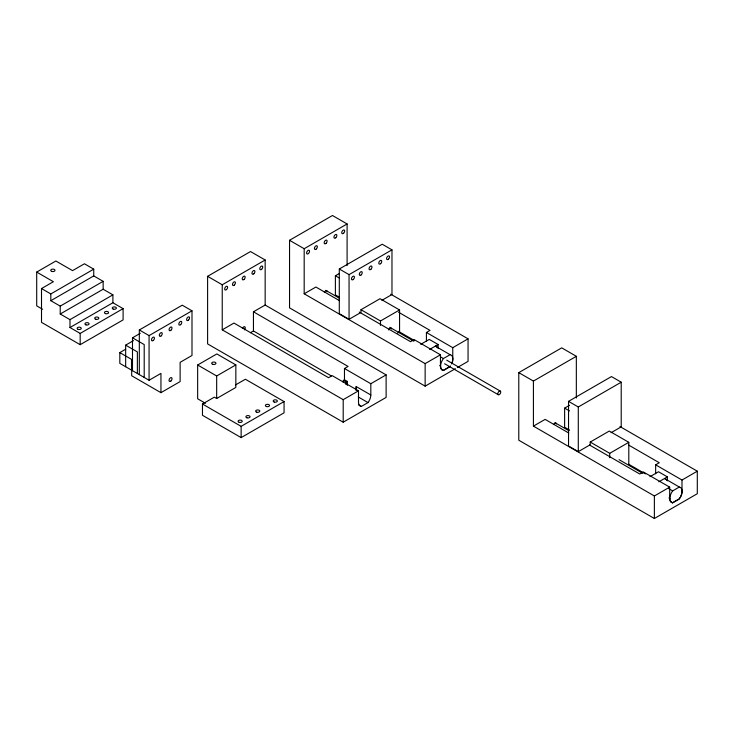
<?xml version="1.0" encoding="UTF-8"?>
<svg xmlns="http://www.w3.org/2000/svg" width="734" height="734" viewBox="0 0 734 734"><rect width="100%" height="100%" fill="white"/><g stroke="black" fill="none" stroke-linecap="round" stroke-linejoin="round"><path stroke-width="1.1" d="M42.59 309.271L36.7 305.867L36.7 272.075L55.876 261.01L72.556 270.635L84.428 263.781L93.741 269.158L93.741 275.92L50.82 300.701L50.82 293.939L93.741 269.158M112.898 302.747L112.898 294.857L69.978 319.639L69.978 327.529L112.898 302.747L123.101 308.638L123.101 319.905L80.18 344.686L41.508 322.354L41.508 288.563L53.38 281.709L36.7 272.075M60.225 306.124L103.145 281.342L103.145 289.233L60.225 314.014L60.225 306.124L50.82 300.701M69.978 327.529L80.18 333.419L123.101 308.638M207.603 276.323L250.523 251.542L265.157 259.992L265.157 305.05L386.121 374.881L386.121 397.415L343.2 422.197L207.603 343.907L207.603 276.323L222.237 284.774L265.157 259.992M455.383 368.688L425.142 386.148L289.545 307.867L289.545 240.284L332.465 215.502L347.099 223.953L347.099 265.625M139.322 374.624L139.322 329.97L182.243 305.188L191.996 310.821L191.996 355.476L180.124 362.339L180.124 381.597L160.948 392.672L131.689 375.771L131.689 369.184M132.496 370.688L132.496 337.814L140.295 333.309M125.661 366.743L125.661 345.136L133.469 340.631M160.948 392.672L160.948 373.404L149.075 380.258L119.816 363.367L119.816 352.604L125.661 349.228M139.322 329.97L149.075 335.603L191.996 310.821M289.545 240.284L304.179 248.725L347.099 223.953M222.237 284.774L222.237 329.832L233.944 323.07L328.566 377.698L332.163 375.624L358.504 390.827L358.504 402.094A8.707 5.028 -60 0 0 361.321 406.443L368 402.581A8.707 5.028 -60 0 0 370.817 394.984L370.817 383.717L344.475 368.514L344.475 379.781L347.329 381.423L347.329 385.405M331.318 375.909L253.45 330.951L253.45 311.803L265.157 305.05M397.654 333.025L399.562 331.924L399.562 309.968L380.047 298.701L360.972 309.711L360.972 312.409L349.054 319.29L339.301 313.657L339.301 269.002L382.221 244.22L391.974 249.854L391.974 294.508L381.882 300.334M304.179 248.725L304.179 293.784L315.886 287.031L339.539 300.683M339.337 297.187L335.392 294.912L335.392 275.764L339.301 273.507M339.301 269.002L349.054 274.635L391.974 249.854M250.523 332.649L253.45 330.951M205.502 403.324L197.657 398.791L197.657 365L216.824 353.935L235.843 364.908L235.843 387.442L216.668 398.507L214.337 397.158L202.465 404.021L202.465 415.279L241.137 437.611L284.058 412.829L284.058 401.562L245.385 379.239L235.486 384.946M197.657 365L216.668 375.982L235.843 364.908M360.972 309.711L380.487 320.978L399.562 309.968M202.465 404.021L241.137 426.344L284.058 401.562M344.475 368.514L348.072 366.44L253.45 311.803M343.154 382.139A7.111 4.11 -60 0 0 343.347 380.432L344.475 379.781M426.417 341.484L426.417 332.465L430.014 330.392L398.479 312.179M345.842 384.414A7.111 4.11 -60 0 0 346.2 382.075L347.329 381.423M420.738 344.329L429.271 339.402L438.134 344.521L438.134 348.503M429.592 349.457L438.134 344.521M222.237 329.832L343.2 399.663L358.504 390.827M370.817 383.717L386.121 374.881M304.179 293.784L425.142 363.624L440.446 354.788L440.446 366.046A8.707 5.028 -60 0 0 443.263 370.395L449.942 366.541A8.707 5.028 -60 0 0 450.245 366.119M426.417 332.465L452.759 347.677L468.063 338.842L468.063 361.367L457.328 367.56M440.455 356.834L443.419 358.541L450.098 354.687A8.707 5.028 -60 0 1 451.814 363.734M442.345 369.872L443.419 370.486L450.098 366.633A8.707 5.028 -60 0 0 450.428 366.174M619.964 426.546L697.3 471.191L697.3 493.716L654.379 518.498L518.782 440.216L518.782 372.633L561.712 347.852L576.337 356.302L576.337 397.975M518.782 372.633L533.416 381.084L576.337 356.302M628.799 464.273L628.799 442.318L609.284 431.051L590.219 442.061L590.219 444.758L578.291 451.639L568.538 446.015L568.538 401.351L611.459 376.57L621.212 382.203L621.212 426.867L611.119 432.684M533.416 381.084L533.416 426.133L545.123 419.38L568.777 433.032M569.566 430.106L564.63 427.261L564.63 408.113L569.511 405.296M568.538 401.351L578.291 406.985L621.212 382.203M590.219 442.061L609.725 453.328L628.799 442.318M655.655 473.834L655.655 464.824L659.26 462.741L628.699 445.098M649.985 476.678L658.508 471.751L667.371 476.871L667.371 480.853M658.829 481.807L667.371 476.871M533.416 426.133L654.379 495.973L669.683 487.137L669.683 498.404A8.707 5.028 -60 0 0 672.5 502.744L679.179 498.891A8.707 5.028 -60 0 0 681.996 491.294L681.996 480.027L655.655 464.824M681.996 480.027L697.3 471.191M668.711 488.615L672.656 490.89L679.335 487.037A8.707 5.028 -60 0 1 679.335 498.982L672.656 502.836L671.582 502.221M390.727 294.187L468.063 338.842M335.392 275.764L339.337 278.039M564.63 408.113L569.566 410.957M450.098 354.687L435.317 346.154A8.707 5.028 -60 0 1 437.436 347.613M679.335 487.037L664.554 478.504A8.707 5.028 -60 0 1 666.848 480.275M440.446 354.788L414.104 339.576L410.508 341.659L359.256 312.069M669.683 487.137L643.342 471.934L639.745 474.008L589.475 444.988M398.479 331.328L414.242 340.438M628.699 464.255L645.461 473.925M325.777 290.352L339.576 298.316M389.827 327.327L413.903 341.227M446.676 360.146L500.313 391.112A2.074 1.193 -60 0 1 499.652 394.323A2.074 1.193 -60 0 1 497.863 393.286A2.074 1.193 -60 0 1 500.313 391.112M555.014 422.701L568.813 430.665M619.065 459.677L642.709 473.329M444.611 363.734L498.239 394.699M439.675 365.605L440.602 366.138M668.913 497.955L669.839 498.487M355.669 389.726A8.707 5.028 -60 0 0 356.192 386.543L370.817 394.984M343.347 380.432L346.2 382.075M358.256 396.956L368 402.581M358.577 404.856L361.321 406.443M93.741 275.92L103.145 281.342M103.145 289.233L112.898 294.857M132.496 337.814L144.203 344.576L144.203 377.441M41.508 288.563L50.82 293.939M125.661 345.136L137.368 351.898L137.368 373.505M60.225 314.014L69.978 319.639M119.816 352.604L131.514 359.366L131.514 370.119M654.379 495.973L654.379 518.498M609.725 453.328L609.725 457.722M578.291 406.985L578.291 451.639M452.759 347.677L452.759 358.935A8.707 5.028 -60 0 1 451.594 363.78M425.142 363.624L425.142 386.148M380.487 320.978L380.487 325.373M356.192 386.543L356.192 390.525M349.054 274.635L349.054 319.29M343.2 399.663L343.2 422.197M241.137 426.344L241.137 437.611M216.668 375.982L216.668 398.507M149.075 335.603L149.075 380.258M80.18 333.419L80.18 344.686M388.662 329.997A2.074 1.193 -60 0 1 390.295 328.015A2.074 1.193 -60 0 1 391.488 328.988M242.394 328.474A2.211 1.275 -60 0 1 244.853 326.823A2.211 1.275 -60 0 1 244.413 329.887M324.336 292.426A2.211 1.275 -60 0 1 326.089 290.673A2.211 1.275 -60 0 1 327.199 291.756M553.665 424.573A2.211 1.275 -60 0 1 555.335 423.023A2.211 1.275 -60 0 1 556.436 423.949M672.656 502.836A8.707 5.028 -60 0 1 672.656 490.89M443.419 370.486A8.707 5.028 -60 0 1 443.419 358.541M95.732 319.244A2.074 1.193 0 0 0 98.833 318.217A2.074 1.193 0 0 0 95.732 317.18A2.074 1.193 0 0 0 95.732 319.244M85.979 324.878A2.074 1.193 0 0 0 89.08 323.841A2.074 1.193 0 0 0 85.979 322.813A2.074 1.193 0 0 0 85.979 324.878M105.485 313.62A2.074 1.193 0 0 0 108.586 312.583A2.074 1.193 0 0 0 105.485 311.546A2.074 1.193 0 0 0 105.485 313.62M113.293 309.106A2.074 1.193 0 0 0 116.394 308.078A2.074 1.193 0 0 0 113.293 307.041A2.074 1.193 0 0 0 113.293 309.106M78.171 329.382A2.074 1.193 0 0 0 81.272 328.346A2.074 1.193 0 0 0 78.171 327.318A2.074 1.193 0 0 0 78.171 329.382M51.802 271.406A2.129 1.229 0 0 0 54.995 270.341A2.129 1.229 0 0 0 51.802 269.277A2.129 1.229 0 0 0 51.802 271.406M170.912 330.254A2.074 1.193 -60 0 0 171.572 327.052A2.074 1.193 -60 0 0 169.123 329.227A2.074 1.193 -60 0 0 170.912 330.254M161.159 335.888A2.074 1.193 -60 0 0 161.819 332.685A2.074 1.193 -60 0 0 159.37 334.86A2.074 1.193 -60 0 0 161.159 335.888M180.674 324.63A2.074 1.193 -60 0 0 181.326 321.419A2.074 1.193 -60 0 0 178.876 323.593A2.074 1.193 -60 0 0 180.674 324.63M188.473 320.125A2.074 1.193 -60 0 0 189.133 316.914A2.074 1.193 -60 0 0 186.684 319.088A2.074 1.193 -60 0 0 188.473 320.125M153.36 340.392A2.074 1.193 -60 0 0 154.012 337.19A2.074 1.193 -60 0 0 151.562 339.365A2.074 1.193 -60 0 0 153.36 340.392M170.93 380.983A2.129 1.229 -60 0 0 171.6 377.689A2.129 1.229 -60 0 0 169.086 379.918A2.129 1.229 -60 0 0 170.93 380.983M256.689 412.178A2.074 1.193 0 0 0 259.79 411.141A2.074 1.193 0 0 0 256.689 410.104A2.074 1.193 0 0 0 256.689 412.178M246.927 417.802A2.074 1.193 0 0 0 250.037 416.774A2.074 1.193 0 0 0 246.927 415.738A2.074 1.193 0 0 0 246.927 417.802M266.442 406.544A2.074 1.193 0 0 0 269.543 405.507A2.074 1.193 0 0 0 266.442 404.471A2.074 1.193 0 0 0 266.442 406.544M274.241 402.039A2.074 1.193 0 0 0 277.351 401.003A2.074 1.193 0 0 0 274.241 399.966A2.074 1.193 0 0 0 274.241 402.039M239.128 422.316A2.074 1.193 0 0 0 242.229 421.279A2.074 1.193 0 0 0 239.128 420.243A2.074 1.193 0 0 0 239.128 422.316M212.759 364.33A2.129 1.229 0 0 0 215.952 363.266A2.129 1.229 0 0 0 212.759 362.201A2.129 1.229 0 0 0 212.759 364.33M244.073 279.425A2.074 1.193 -60 0 0 244.734 276.223A2.074 1.193 -60 0 0 242.284 278.397A2.074 1.193 -60 0 0 244.073 279.425M253.836 273.8A2.074 1.193 -60 0 0 254.487 270.589A2.074 1.193 -60 0 0 252.037 272.764A2.074 1.193 -60 0 0 253.836 273.8M234.32 285.058A2.074 1.193 -60 0 0 234.981 281.856A2.074 1.193 -60 0 0 232.531 284.021A2.074 1.193 -60 0 0 234.32 285.058M226.522 289.563A2.074 1.193 -60 0 0 227.173 286.361A2.074 1.193 -60 0 0 224.723 288.535A2.074 1.193 -60 0 0 226.522 289.563M261.634 269.295A2.074 1.193 -60 0 0 262.295 266.084A2.074 1.193 -60 0 0 259.845 268.259A2.074 1.193 -60 0 0 261.634 269.295M326.015 243.385A2.074 1.193 -60 0 0 326.676 240.183A2.074 1.193 -60 0 0 324.226 242.348A2.074 1.193 -60 0 0 326.015 243.385M335.777 237.752A2.074 1.193 -60 0 0 336.429 234.55A2.074 1.193 -60 0 0 333.979 236.715A2.074 1.193 -60 0 0 335.777 237.752M316.262 249.019A2.074 1.193 -60 0 0 316.923 245.807A2.074 1.193 -60 0 0 314.473 247.982A2.074 1.193 -60 0 0 316.262 249.019M308.464 253.524A2.074 1.193 -60 0 0 309.115 250.312A2.074 1.193 -60 0 0 306.665 252.487A2.074 1.193 -60 0 0 308.464 253.524M343.576 233.247A2.074 1.193 -60 0 0 344.237 230.045A2.074 1.193 -60 0 0 341.787 232.21A2.074 1.193 -60 0 0 343.576 233.247M370.89 269.295A2.074 1.193 -60 0 0 371.551 266.084A2.074 1.193 -60 0 0 369.101 268.259A2.074 1.193 -60 0 0 370.89 269.295M380.643 263.662A2.074 1.193 -60 0 0 381.304 260.451A2.074 1.193 -60 0 0 378.854 262.625A2.074 1.193 -60 0 0 380.643 263.662M361.137 274.92A2.074 1.193 -60 0 0 361.789 271.718A2.074 1.193 -60 0 0 359.348 273.892A2.074 1.193 -60 0 0 361.137 274.92M353.329 279.425A2.074 1.193 -60 0 0 353.99 276.223A2.074 1.193 -60 0 0 351.54 278.397A2.074 1.193 -60 0 0 353.329 279.425M388.451 259.157A2.074 1.193 -60 0 0 389.103 255.946A2.074 1.193 -60 0 0 386.653 258.12A2.074 1.193 -60 0 0 388.451 259.157"/></g></svg>
